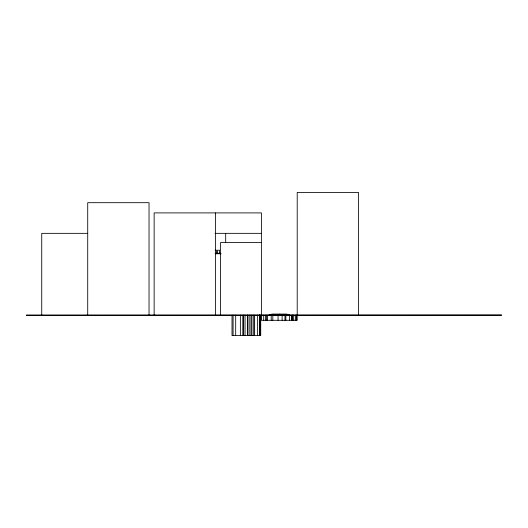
<?xml version="1.0" encoding="UTF-8"?>
<svg xmlns="http://www.w3.org/2000/svg" width="528" height="528" viewBox="0 0 528 528"><rect width="100%" height="100%" fill="white"/><g stroke="black" fill="none" stroke-linecap="round" stroke-linejoin="round"><path stroke-width="0.79" d="M87.773 233.343L41.732 233.343L41.732 315.097M215.048 233.343L261.446 233.343M261.446 242.537L220.565 242.537L220.565 315.097M215.12 250.206L216.48 250.206L216.48 253.268M215.12 253.268L220.565 253.268M215.457 253.783L221.179 253.783M358.532 315.097L358.532 192.463L297.211 192.463L297.211 320.311L261.446 320.311L261.446 212.903L154.143 212.903L154.143 315.097M296.578 315.097L296.578 320.311M295.581 315.097L295.581 320.311M293.713 315.097L293.713 320.311M292.657 315.097L292.657 320.311M292.103 315.097L292.103 320.311M291.496 315.196L291.496 320.311M289.549 315.097L289.549 314.589L269.108 314.589L269.108 315.097M289.45 315.196L289.45 320.311M286.994 314.589L286.994 314.074L271.663 314.074L271.663 314.589M285.872 315.196L285.872 320.311M284.962 315.196L284.962 320.311M282.13 315.196L282.13 320.311M279.332 314.074L279.332 315.196M278.058 315.196L278.058 320.311M272.831 315.196L272.831 320.311M271.207 315.196L271.207 320.311M267.445 315.196L267.445 320.311M266.554 315.097L266.554 320.311M265.63 315.097L265.63 320.311M263.696 315.097L263.696 320.311M260.713 315.097L260.713 335.537L232.016 335.537L232.016 315.097M259.895 315.097L259.895 335.537M259.809 315.097L259.809 335.537M259.67 315.097L259.67 335.537M259.525 315.097L259.525 335.537M257.618 315.097L257.618 335.537M254.628 315.097L254.628 335.537M253.711 315.097L253.711 335.537M251.922 315.097L251.922 335.537M250.945 315.097L250.945 335.537M249.176 315.097L249.176 335.537M247.771 315.097L247.771 335.537M247.454 315.097L247.454 335.537M245.071 315.097L245.071 335.537M243.646 315.097L243.646 335.537M242.814 315.097L242.814 335.537M240.372 315.097L240.372 335.537M235.679 315.097L235.679 335.537M233.086 315.097L233.086 335.537M225.68 233.343L225.68 242.332M219.549 253.268L219.549 250.206L217.503 250.206L217.503 253.268M215.457 212.903L215.457 315.097M149.035 315.097L149.035 202.686L87.714 202.686L87.714 315.097M501.6 315.097L26.4 315.196L501.6 315.097"/></g></svg>
